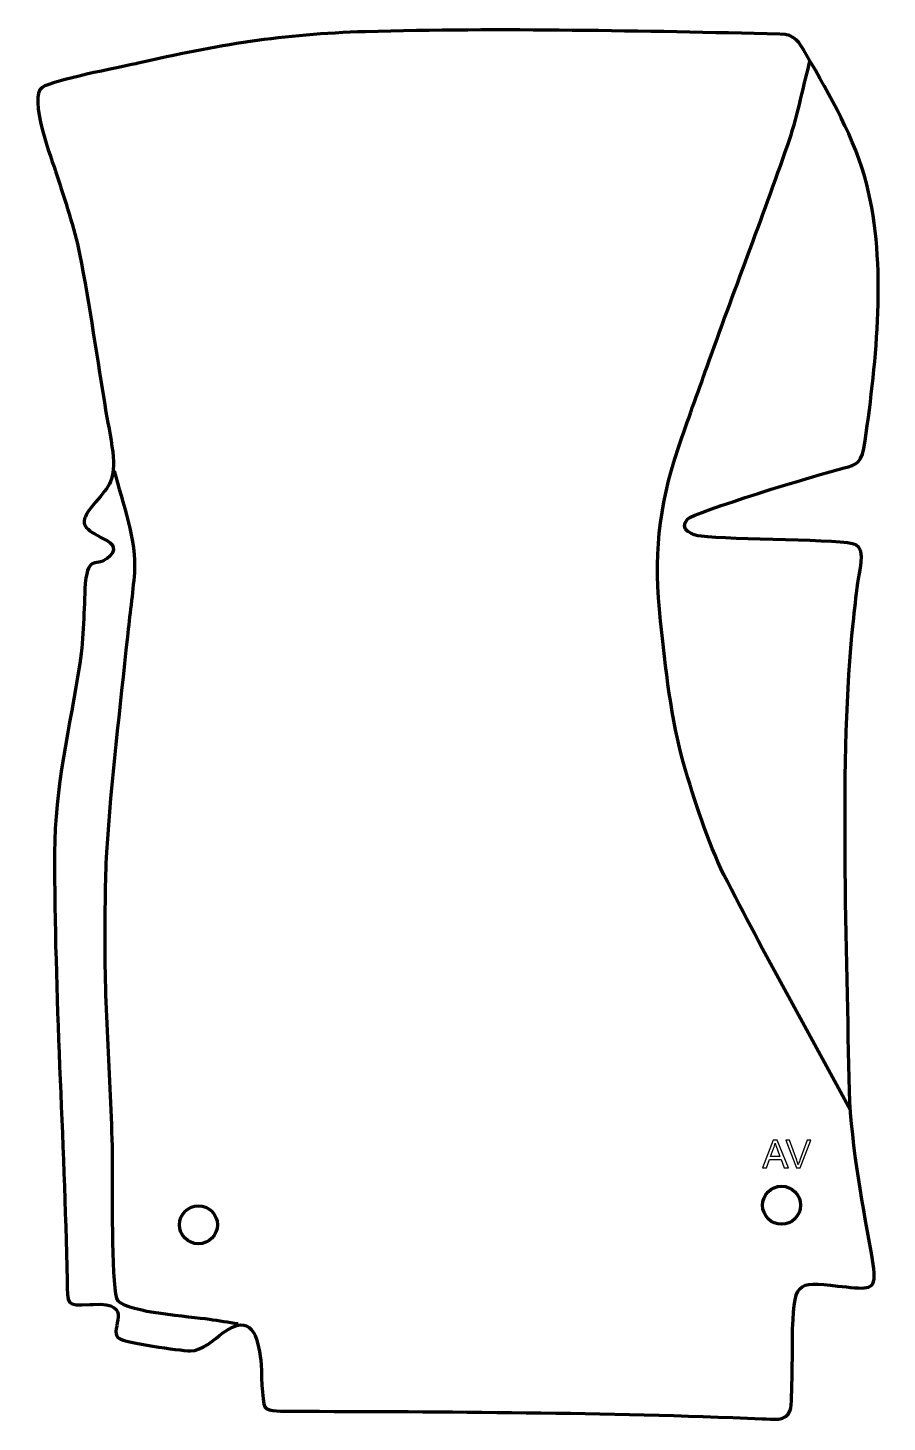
# Model space of a CAD drawing. Header units: millimetres. Extents: x -536 to 30, y 3 to 921.
import ezdxf

# ---------------------------------------------------------------- set-up
doc = ezdxf.new("R2010")
doc.units = ezdxf.units.MM
doc.header["$MEASUREMENT"] = 0
doc.layers.add('layer 2', color=7, linetype='Continuous')
doc.layers.add('layer 3', color=7, linetype='Continuous')

msp = doc.modelspace()

# ---------------------------------------------------------------- linework, layer by layer
at = {"layer": 'layer 2', "color": 242, "lineweight": 200}
for centre in [(-39.8906, 145.6104), (-423.8009, 132.778)]:
    msp.add_ellipse(centre, major_axis=(0, 12.5), ratio=1, dxfattribs=at)
at = {"layer": 'layer 2', "color": 142, "lineweight": 158}
for points, knots in [([(5.4709, 208.3165), (-22.2674, 259.8471), (-51.3632, 311.0819), (-77.8304, 363.2364), (-77.8304, 363.2364), (-88.7276, 385.2344), (-97.1844, 412.3858), (-104.2142, 436.0181), (-104.2142, 436.0181), (-112.5814, 465.0249), (-116.3556, 500.1216), (-119.5721, 530.312), (-119.5721, 530.312), (-124.0723, 572.5514), (-121.2279, 604.2113), (-107.7404, 644.5454), (-107.7404, 644.5454), (-101.7554, 662.4436), (-95.2188, 680.1582), (-88.8963, 697.9393), (-88.8963, 697.9393), (-71.5855, 746.7448), (-52.7934, 794.9954), (-35.8091, 843.9245), (-35.8091, 843.9245), (-29.7697, 861.347), (-26.1615, 879.517), (-21.6115, 897.3653), (-21.6115, 897.3653), (-21.6115, 897.3653), (-21.1644, 899.1057), (-21.1644, 899.1057)], [0, 0, 0, 0, 0.11111111, 0.11111111, 0.11111111, 0.11111111, 0.22222222, 0.22222222, 0.22222222, 0.22222222, 0.33333333, 0.33333333, 0.33333333, 0.33333333, 0.44444444, 0.44444444, 0.44444444, 0.44444444, 0.55555556, 0.55555556, 0.55555556, 0.55555556, 0.66666667, 0.66666667, 0.66666667, 0.66666667, 0.77777778, 0.77777778, 0.77777778, 0.77777778, 1, 1, 1, 1]), ([(-479.2343, 629.1376), (-473.943, 608.8922), (-464.4662, 582.8659), (-466.0131, 562.1547), (-466.0131, 562.1547), (-467.0394, 548.413), (-469.2035, 533.7943), (-470.6326, 519.8937), (-470.6326, 519.8937), (-475.4545, 472.9906), (-481.3732, 425.1466), (-484.3446, 378.1658), (-484.3446, 378.1658), (-485.5889, 358.4913), (-485.3156, 338.693), (-485.4114, 318.9853), (-485.4114, 318.9853), (-485.4114, 318.9853), (-485.4194, 317.5167), (-485.4194, 317.5167), (-485.4194, 317.5167), (-485.7248, 266.7834), (-480.4541, 216.1816), (-480.5342, 165.4329), (-480.5342, 165.4329), (-480.5342, 165.4329), (-480.5366, 163.9196), (-480.5366, 163.9196), (-480.5366, 163.9196), (-480.5887, 152.8795), (-481.2388, 87.5822), (-477.0638, 82.8543), (-477.0638, 82.8543), (-468.8555, 74.8708), (-429.7403, 72.5403), (-416.6493, 70.5812), (-416.6493, 70.5812), (-410.3451, 69.6378), (-404.0446, 68.6521), (-397.7425, 67.6913)], [0, 0, 0, 0, 0.09090909, 0.09090909, 0.09090909, 0.09090909, 0.18181818, 0.18181818, 0.18181818, 0.18181818, 0.27272727, 0.27272727, 0.27272727, 0.27272727, 0.36363636, 0.36363636, 0.36363636, 0.36363636, 0.45454545, 0.45454545, 0.45454545, 0.45454545, 0.54545455, 0.54545455, 0.54545455, 0.54545455, 0.63636364, 0.63636364, 0.63636364, 0.63636364, 0.72727273, 0.72727273, 0.72727273, 0.72727273, 0.81818182, 0.81818182, 0.81818182, 0.81818182, 1, 1, 1, 1])]:
    msp.add_open_spline(points, degree=3, knots=knots, dxfattribs=at)
at = {"layer": 'layer 2', "color": 142}
for points, knots in [([(-52.3634, 170.2512), (-52.3634, 170.2512), (-45.3869, 188.4376), (-45.3869, 188.4376), (-45.3869, 188.4376), (-45.3869, 188.4376), (-42.741, 188.4376), (-42.741, 188.4376), (-42.741, 188.4376), (-42.741, 188.4376), (-35.3369, 170.2512), (-35.3369, 170.2512), (-35.3369, 170.2512), (-35.3369, 170.2512), (-38.0759, 170.2512), (-38.0759, 170.2512), (-38.0759, 170.2512), (-38.0759, 170.2512), (-40.1799, 175.763), (-40.1799, 175.763), (-40.1799, 175.763), (-40.1799, 175.763), (-47.838, 175.763), (-47.838, 175.763), (-47.838, 175.763), (-47.838, 175.763), (-49.8107, 170.2512), (-49.8107, 170.2512), (-49.8107, 170.2512), (-49.8107, 170.2512), (-52.3634, 170.2512), (-52.3634, 170.2512)], [0, 0, 0, 0, 0.11111111, 0.11111111, 0.11111111, 0.11111111, 0.22222222, 0.22222222, 0.22222222, 0.22222222, 0.33333333, 0.33333333, 0.33333333, 0.33333333, 0.44444444, 0.44444444, 0.44444444, 0.44444444, 0.55555556, 0.55555556, 0.55555556, 0.55555556, 0.66666667, 0.66666667, 0.66666667, 0.66666667, 0.77777778, 0.77777778, 0.77777778, 0.77777778, 1, 1, 1, 1]), ([(-47.131, 177.7188), (-47.131, 177.7188), (-40.9334, 177.7188), (-40.9334, 177.7188), (-40.9334, 177.7188), (-40.9334, 177.7188), (-42.8299, 182.7607), (-42.8299, 182.7607), (-42.8299, 182.7607), (-43.4014, 184.2932), (-43.8332, 185.5589), (-44.1338, 186.558), (-44.1338, 186.558), (-44.3836, 185.3727), (-44.718, 184.2085), (-45.1371, 183.057), (-45.1371, 183.057), (-45.1371, 183.057), (-47.131, 177.7188), (-47.131, 177.7188)], [0, 0, 0, 0, 0.16666667, 0.16666667, 0.16666667, 0.16666667, 0.33333333, 0.33333333, 0.33333333, 0.33333333, 0.5, 0.5, 0.5, 0.5, 0.66666667, 0.66666667, 0.66666667, 0.66666667, 1, 1, 1, 1]), ([(-30.1299, 170.2512), (-30.1299, 170.2512), (-37.1572, 188.4376), (-37.1572, 188.4376), (-37.1572, 188.4376), (-37.1572, 188.4376), (-34.5495, 188.4376), (-34.5495, 188.4376), (-34.5495, 188.4376), (-34.5495, 188.4376), (-29.8251, 175.2211), (-29.8251, 175.2211), (-29.8251, 175.2211), (-29.4483, 174.1628), (-29.1266, 173.1722), (-28.8726, 172.2451), (-28.8726, 172.2451), (-28.5932, 173.2399), (-28.2672, 174.2305), (-27.8947, 175.2211), (-27.8947, 175.2211), (-27.8947, 175.2211), (-22.9925, 188.4376), (-22.9925, 188.4376), (-22.9925, 188.4376), (-22.9925, 188.4376), (-20.5372, 188.4376), (-20.5372, 188.4376), (-20.5372, 188.4376), (-20.5372, 188.4376), (-27.628, 170.2512), (-27.628, 170.2512), (-27.628, 170.2512), (-27.628, 170.2512), (-30.1299, 170.2512), (-30.1299, 170.2512)], [0, 0, 0, 0, 0.1, 0.1, 0.1, 0.1, 0.2, 0.2, 0.2, 0.2, 0.3, 0.3, 0.3, 0.3, 0.4, 0.4, 0.4, 0.4, 0.5, 0.5, 0.5, 0.5, 0.6, 0.6, 0.6, 0.6, 0.7, 0.7, 0.7, 0.7, 0.8, 0.8, 0.8, 0.8, 1, 1, 1, 1])]:
    msp.add_open_spline(points, degree=3, knots=knots, dxfattribs=at)
at = {"layer": 'layer 3', "color": 242, "lineweight": 158}
msp.add_open_spline([(-41.0939, 916.8624), (-30.5116, 916.5896), (-28.6085, 911.8248), (-23.5413, 903.2179), (-23.5413, 903.2179), (-7.8444, 876.0542), (8.4133, 848.3682), (16.2434, 817.7484), (16.2434, 817.7484), (29.6123, 764.5526), (22.6069, 702.7763), (15.2079, 648.9185), (15.2079, 648.9185), (13.153, 633.9608), (9.4845, 633.2845), (1.3817, 631.252), (1.3817, 631.252), (-16.6339, 626.733), (-97.3642, 601.9075), (-101.8928, 597.3999), (-101.8928, 597.3999), (-107.819, 590.3484), (-98.4789, 586.8701), (-92.6631, 586.1113), (-92.6631, 586.1113), (-73.743, 583.8431), (2.2421, 584.1172), (8.9396, 580.6039), (8.9396, 580.6039), (16.0142, 576.8928), (11.2639, 562.0088), (10.3331, 555.4041), (10.3331, 555.4041), (9.0922, 546.5987), (8.2804, 537.6481), (7.2989, 528.8024), (7.2989, 528.8024), (-2.1118, 444.9378), (3.3592, 308.787), (4.7546, 220.9877), (4.7546, 220.9877), (6.3194, 182.1428), (13.8169, 144.993), (20.5101, 106.8697), (20.5101, 106.8697), (22.9928, 89.6132), (18.7258, 90.3306), (2.7928, 91.8122), (2.7928, 91.8122), (-28.6513, 95.1972), (-31.3833, 98.0841), (-32.5768, 64.3027), (-32.5768, 64.3027), (-32.8485, 55.3657), (-32.5363, 15.8596), (-34.1432, 10.6666), (-34.1432, 10.6666), (-36.5746, 2.8093), (-45.7811, 4.7917), (-52.5683, 5.08), (-52.5683, 5.08), (-156.16, 9.3282), (-259.8724, 9.7098), (-363.5344, 9.9813), (-363.5344, 9.9813), (-367.0129, 9.9904), (-378.0422, 9.4972), (-380.0722, 12.8079), (-380.0722, 12.8079), (-382.2394, 16.3424), (-382.1398, 37.4676), (-382.7274, 43.3187), (-382.7274, 43.3187), (-384.7352, 59.4419), (-388.985, 75.3692), (-407.6576, 61.5882), (-407.6576, 61.5882), (-413.6617, 57.157), (-421.2966, 49.8345), (-429.0735, 49.6549), (-429.0735, 49.6549), (-436.9648, 50.1673), (-471.2771, 54.7545), (-476.5793, 58.2255), (-476.5793, 58.2255), (-483.3772, 64.0529), (-464.4688, 81.8003), (-493.2002, 80.336), (-493.2002, 80.336), (-493.883, 80.3012), (-494.5737, 80.2779), (-495.2574, 80.2489), (-495.2574, 80.2489), (-511.3094, 79.1805), (-509.9719, 80.114), (-510.2649, 96.3065), (-510.2649, 96.3065), (-512.2483, 190.1937), (-518.6857, 283.9715), (-518.6021, 377.865), (-518.6021, 377.865), (-518.5645, 420.1649), (-508.3966, 460.9484), (-501.8871, 502.3968), (-501.8871, 502.3968), (-499.3479, 520.2688), (-499.2148, 537.1538), (-498.4314, 555.0739), (-498.4314, 555.0739), (-495.936, 575.446), (-491.2913, 564.2625), (-482.1677, 572.9951), (-482.1677, 572.9951), (-476.2652, 579.4692), (-482.1191, 582.2849), (-488.0518, 585.4502), (-488.0518, 585.4502), (-499.9502, 591.7984), (-502.99, 594.4806), (-493.3509, 606.4396), (-493.3509, 606.4396), (-483.4258, 618.4454), (-478.7641, 621.5977), (-479.9667, 638.4258), (-479.9667, 638.4258), (-480.5614, 646.7479), (-483.2332, 659.198), (-484.7006, 667.8317), (-484.7006, 667.8317), (-490.5356, 702.3729), (-495.3365, 737.9756), (-502.1097, 772.2254), (-502.1097, 772.2254), (-505.5432, 789.5877), (-511.9112, 807.5462), (-517.2271, 824.4924), (-517.2271, 824.4924), (-520.3378, 833.8556), (-536.1245, 875.6114), (-526.7123, 881.7462), (-526.7123, 881.7462), (-519.3728, 886.5301), (-476.6642, 894.7294), (-465.1566, 897.3141), (-465.1566, 897.3141), (-465.1566, 897.3141), (-464.3853, 897.4873), (-464.3853, 897.4873), (-464.3853, 897.4873), (-411.4889, 909.6983), (-368.2781, 916.8368), (-313.7788, 918.3976), (-313.7788, 918.3976), (-225.3559, 920.9301), (-130.1627, 918.8194), (-41.0939, 916.8624)], degree=3, knots=[0, 0, 0, 0, 0.025, 0.025, 0.025, 0.025, 0.05, 0.05, 0.05, 0.05, 0.075, 0.075, 0.075, 0.075, 0.1, 0.1, 0.1, 0.1, 0.125, 0.125, 0.125, 0.125, 0.15, 0.15, 0.15, 0.15, 0.175, 0.175, 0.175, 0.175, 0.2, 0.2, 0.2, 0.2, 0.225, 0.225, 0.225, 0.225, 0.25, 0.25, 0.25, 0.25, 0.275, 0.275, 0.275, 0.275, 0.3, 0.3, 0.3, 0.3, 0.325, 0.325, 0.325, 0.325, 0.35, 0.35, 0.35, 0.35, 0.375, 0.375, 0.375, 0.375, 0.4, 0.4, 0.4, 0.4, 0.425, 0.425, 0.425, 0.425, 0.45, 0.45, 0.45, 0.45, 0.475, 0.475, 0.475, 0.475, 0.5, 0.5, 0.5, 0.5, 0.525, 0.525, 0.525, 0.525, 0.55, 0.55, 0.55, 0.55, 0.575, 0.575, 0.575, 0.575, 0.6, 0.6, 0.6, 0.6, 0.625, 0.625, 0.625, 0.625, 0.65, 0.65, 0.65, 0.65, 0.675, 0.675, 0.675, 0.675, 0.7, 0.7, 0.7, 0.7, 0.725, 0.725, 0.725, 0.725, 0.75, 0.75, 0.75, 0.75, 0.775, 0.775, 0.775, 0.775, 0.8, 0.8, 0.8, 0.8, 0.825, 0.825, 0.825, 0.825, 0.85, 0.85, 0.85, 0.85, 0.875, 0.875, 0.875, 0.875, 0.9, 0.9, 0.9, 0.9, 0.925, 0.925, 0.925, 0.925, 0.95, 0.95, 0.95, 0.95, 1, 1, 1, 1], dxfattribs=at)

doc.saveas('drawing.dxf')
